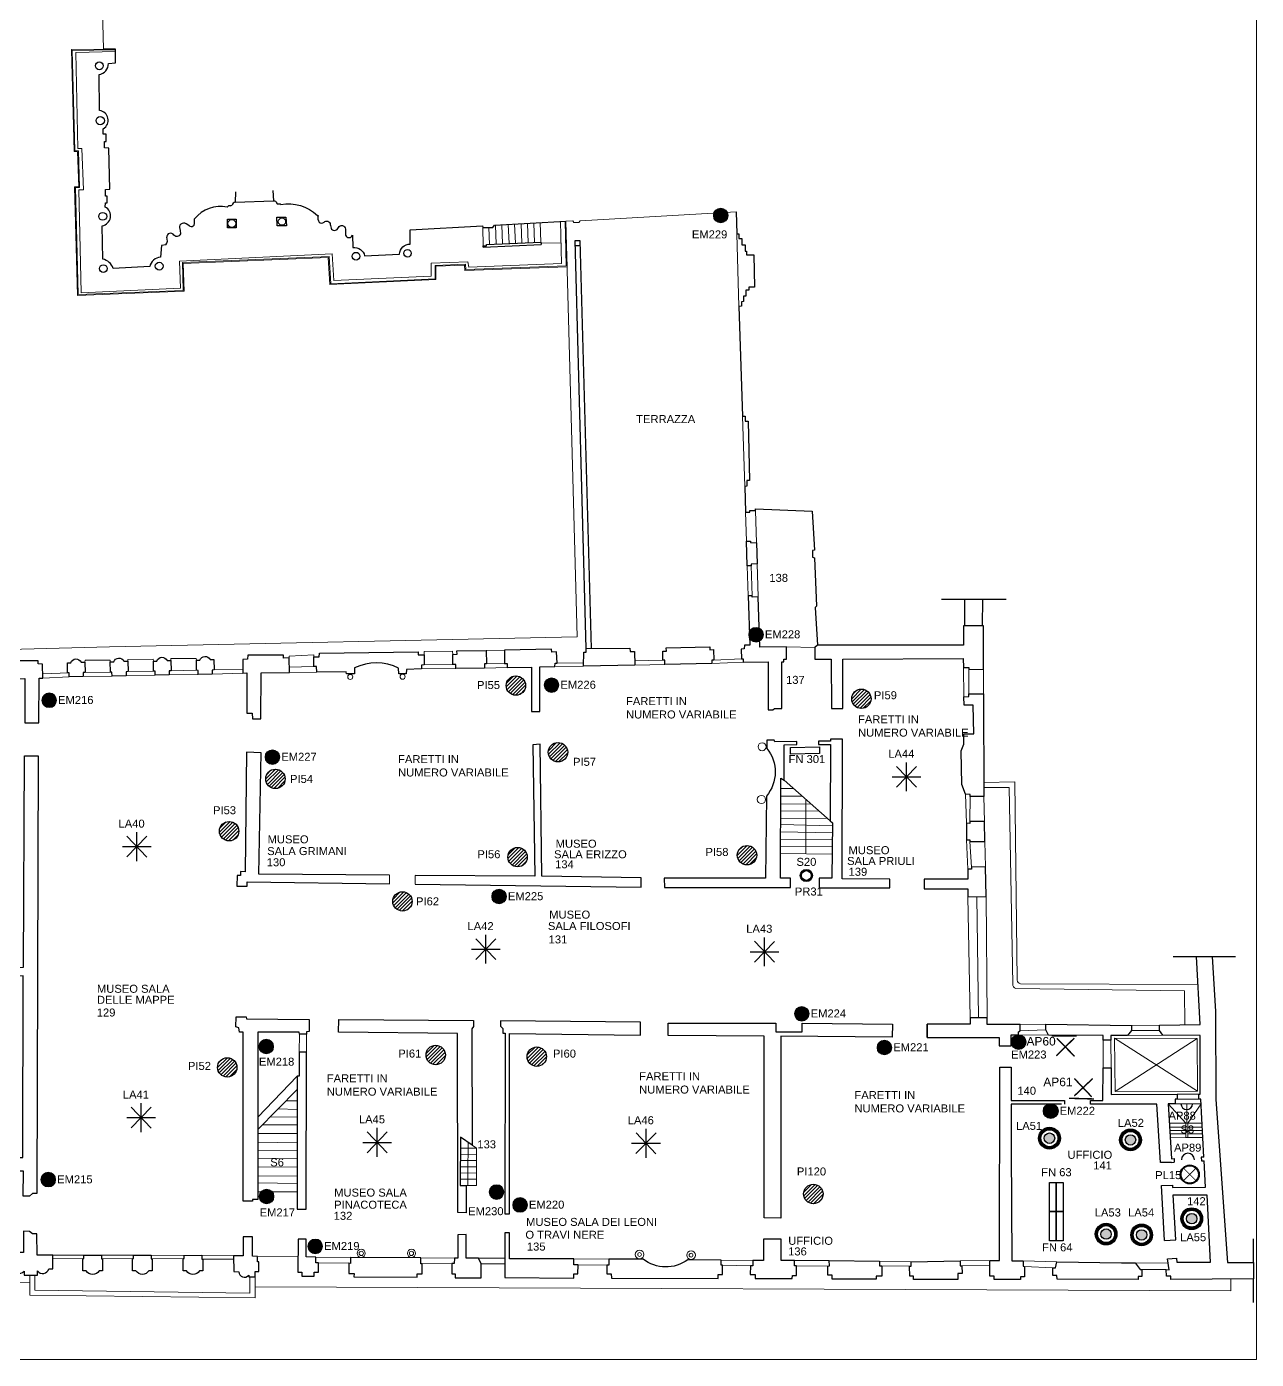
# Model space of a CAD drawing. Header units: metres. Extents: x 13 to 11853, y -8378 to 22.
# Drawn here: x 7243 to 11853, y -8378 to -3381 of the extents above; entities that cross this region are included whole.
import ezdxf
from ezdxf.enums import TextEntityAlignment as Align

# ---------------------------------------------------------------- set-up
doc = ezdxf.new("R2010")
doc.units = ezdxf.units.M
doc.header["$LTSCALE"] = 0.0125
for name, color, linetype in [('CODICE EMERGENZE', 190, 'Continuous'), ('CODICE LAMPADINE', 150, 'Continuous'), ('LAMPADE DI EMERGENZA', 3, 'Continuous')]:
    doc.layers.add(name, color=color, linetype=linetype)
for name, color, linetype, lineweight in [('lampade di emergenza S.E.', 3, 'Continuous', 18), ('LAMPADINE', 30, 'Continuous', 30), ('MURI', 7, 'Continuous', 9), ('VANI', 66, 'Continuous', 9)]:
    doc.layers.add(name, color=color, linetype=linetype, lineweight=lineweight)
doc.styles.add('ducale_200', font='ARIAL.TTF', dxfattribs={"height": 1})
doc.styles.get("Standard").update_dxf_attribs({"font": 'romans.shx'})

# ---------------------------------------------------------------- blocks, each defined once
blk = doc.blocks.new('PIANTANA')
at = {"lineweight": 0}
h = blk.add_hatch(dxfattribs=at)
h.set_pattern_fill('ANSI31', color=256, scale=600, style=0)
h.set_pattern_definition([(45, (37136.21, 23067.97), (-53.03301, 53.03301), [])])
edge = h.paths.add_edge_path()
edge.add_arc((14258, -2729), 291, 0, 360)
blk.add_circle((14258, -2729), 291)
blk = doc.blocks.new('sospensione normale')
h = blk.add_hatch(color=256)
h.paths.add_polyline_path([(24193.1, 756.4, 1), (24171.9, 756.4, 1)], flags=16)
h.paths.add_polyline_path([(24176, 756.4, -1), (24189, 756.4, -1)], flags=0)
h.paths.add_polyline_path([(24195.1, 756.4, 1), (24169.9, 756.4, 1)])
for radius in [13.6, 12.6, 11.6, 10.6, 6.52]:
    blk.add_circle((24182.5, 756.4), radius)
blk = doc.blocks.new('re')
at = {"const_width": 0.3}
for points in [[(51.55, 419.05), (51.66, 413.81)], [(55.72, 418.12), (52.08, 414.34)], [(52.09, 417.95), (55.87, 414.31)]]:
    blk.add_lwpolyline(points, dxfattribs=at)
blk = doc.blocks.new('FB')
h = blk.add_hatch(color=256)
edge = h.paths.add_edge_path(flags=16)
edge.add_arc((323.34, 430.98), 1.01, 0, 360)
edge = h.paths.add_edge_path()
edge.add_arc((323.34, 430.98), 1.27, 0, 360)
for radius in [1.27, 1.01]:
    blk.add_circle((323.34, 430.98), radius)
blk = doc.blocks.new('htrs')
h = blk.add_hatch(color=256)
edge = h.paths.add_edge_path(flags=16)
edge.add_arc((211.83, 239.49), 2.26, 0, 360)
edge = h.paths.add_edge_path()
edge.add_arc((211.83, 239.49), 2.46, 0, 360)
at = {"const_width": 0.2}
for points in [[(210.23, 237.89), (213.43, 241.09)], [(213.43, 237.89), (210.23, 241.09)]]:
    blk.add_lwpolyline(points, dxfattribs=at)
for radius in [2.46, 2.26]:
    blk.add_circle((211.83, 239.49), radius)

msp = doc.modelspace()

# ---------------------------------------------------------------- hatches: boundary and pattern name
at = {"layer": 'LAMPADE DI EMERGENZA'}
for points in [[(10933.8, -7188.1, 1), (10988.8, -7188.1, 1)], [(11054.6, -7446.8, 1), (11109.6, -7446.8, 1)]]:
    msp.add_hatch(color=256, dxfattribs=at).paths.add_polyline_path(points)
at = {"layer": 'lampade di emergenza S.E.'}
for color, points in [(256, [(9817.5, -4088.9, 1), (9872.5, -4088.9, 1)]), (256, [(9949.9, -5660.5, 1), (10004.9, -5660.5, 1)]), (5, [(9183.3, -5849.6, 1), (9238.3, -5849.6, 1)]), (5, [(7300.2, -5906.6, 1), (7355.2, -5906.6, 1)]), (5, [(8136.9, -6119.6, 1), (8191.9, -6119.6, 1)]), (5, [(8986.5, -6642.2, 1), (9041.5, -6642.2, 1)]), (5, [(10121.4, -7081.9, 1), (10176.4, -7081.9, 1)]), (5, [(8113.9, -7204.9, 1), (8168.9, -7204.9, 1)]), (5, [(10431, -7208.6, 1), (10486, -7208.6, 1)]), (5, [(7296.9, -7703.9, 1), (7351.8, -7703.9, 1)]), (5, [(8115.1, -7767.1, 1), (8170.1, -7767.1, 1)]), (5, [(8977.1, -7750.2, 1), (9032.1, -7750.2, 1)]), (5, [(9065.2, -7798.7, 1), (9120.1, -7798.7, 1)]), (5, [(8297.4, -7954, 1), (8352.4, -7954, 1)])]:
    msp.add_hatch(color=color, dxfattribs=at).paths.add_polyline_path(points)

# ---------------------------------------------------------------- linework, layer by layer
at = {"layer": 'LAMPADE DI EMERGENZA'}
for centre in [(10961.3, -7188.1), (11082.1, -7446.8)]:
    msp.add_circle(centre, 27.5, dxfattribs=at)
at = {"layer": 'lampade di emergenza S.E.'}
for centre in [(9845, -4088.9), (9977.4, -5660.5)]:
    msp.add_circle(centre, 27.5, dxfattribs=at)
at = {"layer": 'lampade di emergenza S.E.', "color": 5}
for centre in [(9210.8, -5849.6), (7327.7, -5906.6), (8164.4, -6119.6), (9014, -6642.2), (10148.9, -7081.9), (8141.4, -7204.9), (10458.5, -7208.6), (7324.3, -7703.9), (8142.6, -7767.1), (9004.6, -7750.2), (9092.6, -7798.7), (8324.9, -7954)]:
    msp.add_circle(centre, 27.5, dxfattribs=at)
at = {"layer": 'LAMPADINE'}
for p, q in [((10541.4, -6247.6), (10541.4, -6139.3)), ((10487.3, -6193.4), (10595.6, -6193.4)), ((10503.7, -6232.2), (10579.2, -6154.7)), ((10578.8, -6232.6), (10504.1, -6154.3)), ((7618.3, -6494.1), (7693.8, -6416.6)), ((7693.3, -6494.5), (7618.7, -6416.1)), ((7656, -6509.4), (7656, -6401.2)), ((7601.9, -6455.3), (7710.1, -6455.3)), ((8964.3, -6893.7), (8964.3, -6785.5)), ((10009, -6903.6), (10009, -6795.4)), ((8910.2, -6839.6), (9018.4, -6839.6)), ((8926.5, -6878.4), (9002, -6800.9)), ((9001.6, -6878.8), (8927, -6800.4)), ((9971.3, -6888.3), (10046.8, -6810.7)), ((10046.3, -6888.7), (9971.7, -6810.3)), ((9954.9, -6849.5), (10063.1, -6849.5)), ((7634.4, -7510), (7710, -7432.5)), ((7709.5, -7510.4), (7634.9, -7432)), ((7672.2, -7525.3), (7672.2, -7417.1)), ((7618.1, -7471.2), (7726.3, -7471.2)), ((8519.4, -7602.7), (8594.9, -7525.2)), ((8594.4, -7603.2), (8519.8, -7524.8)), ((8557.1, -7618.1), (8557.1, -7509.9)), ((9527.1, -7606.1), (9602.6, -7528.6)), ((9602.2, -7606.6), (9527.6, -7528.2)), ((9564.9, -7621.5), (9564.9, -7513.3)), ((8503, -7564), (8611.2, -7564)), ((9510.8, -7567.4), (9619, -7567.4))]:
    msp.add_line(p, q, dxfattribs=at)
for points in [[(10215.2, -6081.1), (10215.8, -6106.2), (10107, -6108.9), (10106.4, -6083.8)], [(11077.9, -7715), (11103, -7715), (11103, -7823.9), (11077.9, -7823.9)], [(11103, -7715), (11128.1, -7715), (11128.1, -7823.9), (11103, -7823.9)], [(11077.9, -7823.9), (11103, -7823.9), (11103, -7932.8), (11077.9, -7932.8)], [(11103, -7823.9), (11128.1, -7823.9), (11128.1, -7932.8), (11103, -7932.8)]]:
    msp.add_lwpolyline(points, close=True, dxfattribs=at)
for centre, radius, start, end in [((11592, -7419.4), 21.9, 179.2065, 359.2065), ((11596.4, -7629.2), 24.3, 359.5908, 179.5908)]:
    msp.add_arc(centre, radius, start, end, dxfattribs=at)
at = {"layer": 'MURI'}
for p, q in [((7530.7, -3465.3), (7508.3, -2360.9)), ((9171.3, -4192.9), (9246.1, -4190.9)), ((8603.3, -6562.6), (8603.3, -6594.7)), ((8699, -6563.3), (8699, -6595.9))]:
    msp.add_line(p, q, dxfattribs=at)
at = {"layer": 'MURI', "linetype": 'ByBlock', "lineweight": 30}
for p, q in [((7576.6, -3464.8), (7530.7, -3465.3)), ((7576.6, -3464.8), (7576.6, -3464.8)), ((7576.6, -3464.8), (7576.6, -3464.8)), ((7576.6, -3517), (7576.6, -3464.8)), ((7549.7, -3518.5), (7576.6, -3517)), ((7516.3, -3695.4), (7514.4, -3560.8)), ((7530.5, -3784), (7530.5, -3763.8)), ((7541.6, -3784.1), (7530.5, -3784)), ((7541.6, -3811.9), (7541.6, -3784.1)), ((7535.2, -3811.9), (7541.6, -3811.9)), ((7535.2, -3835.7), (7535.2, -3811.9)), ((7551.8, -3836), (7535.2, -3835.7)), ((7555.4, -3990.6), (7551.8, -3836)), ((7538.4, -3990.9), (7555.4, -3990.6)), ((7538.8, -4016.6), (7538.4, -3990.9)), ((7538, -4057), (7538.1, -4041.1)), ((7538.1, -4041.1), (7544.8, -4041)), ((7544.9, -4016.6), (7538.8, -4016.6)), ((7544.8, -4041), (7544.9, -4016.6)), ((8025.5, -4000.5), (8025.3, -4039)), ((7528.9, -4252.5), (7526.2, -4127.4)), ((7855.4, -4129.4), (7840.6, -4120.5)), ((8954.8, -4207.1), (9171.5, -4197)), ((8966.5, -4198.2), (9171.2, -4188.8)), ((9171.2, -4188.8), (9171.5, -4197)), ((7749.2, -4200.8), (7744.8, -4245.3)), ((7764.9, -4198.4), (7749.2, -4200.8)), ((7704.8, -4280.6), (7567.4, -4287.1)), ((11642.2, -7122.5), (11628.9, -6866.6)), ((11628.9, -6866.6), (11687.4, -6866.6)), ((11687.4, -6866.6), (11700, -7073.7)), ((11700, -7073.7), (11700.7, -7403.4)), ((11489.2, -7124.4), (11642.2, -7122.5)), ((11489.9, -7144.9), (11489.2, -7124.4)), ((11502.4, -7162), (11489.9, -7144.9)), ((11642, -7163), (11502.4, -7162)), ((11642.4, -7383.3), (11642, -7163)), ((10890, -8006.7), (10890.8, -7281.6)), ((10890.8, -7281.6), (10890.8, -7281.6)), ((10890.8, -7281.6), (10933.2, -7281.7)), ((10933.2, -7281.7), (10933.2, -7281.7)), ((10933.2, -7281.7), (10933.7, -7406.6)), ((11277.5, -7406.6), (11278, -7285.1)), ((11278, -7285.1), (11308.5, -7284.8)), ((11308.5, -7284.8), (11309, -7384.1)), ((11309, -7384.1), (11556.1, -7383.6)), ((11556.1, -7383.6), (11556.1, -7401.7)), ((11637.2, -7402.7), (11637.4, -7383.4)), ((11637.4, -7383.4), (11642.4, -7383.3)), ((10933.7, -7406.6), (11134, -7406.6)), ((10933.7, -7420.3), (10934.2, -7590.3)), ((11122, -7420.4), (10933.7, -7420.3)), ((11134, -7406.6), (11134, -7420.4)), ((11230.8, -7406.6), (11277.5, -7406.6)), ((11230.8, -7420.5), (11230.8, -7406.6)), ((11479.9, -7420.6), (11230.8, -7420.5)), ((11277.5, -7406.6), (11277.5, -7406.6)), ((11493.9, -7639), (11479.9, -7420.6)), ((11548.1, -7419.3), (11522, -7419.3)), ((11522, -7419.3), (11534.5, -7625.4)), ((11556.1, -7401.7), (11548.1, -7401.7)), ((11548.1, -7401.7), (11548.1, -7419.3)), ((11645, -7401.7), (11637.2, -7402.7)), ((11656.3, -7619.1), (11645, -7401.7)), ((11645, -7401.7), (11645, -7401.7)), ((11700.7, -7403.4), (11744.3, -8014.1)), ((10934.2, -7590.3), (10935.6, -8008.7)), ((11535.3, -7639), (11493.9, -7639)), ((11534.5, -7625.4), (11544.5, -7624.9)), ((11535.3, -7639), (11545.2, -7638.5)), ((11544.5, -7624.9), (11545.2, -7638.5)), ((11656.3, -7619.1), (11645.9, -7619.6)), ((11645.9, -7619.6), (11646.6, -7633.2)), ((11646.6, -7633.2), (11657, -7632.7)), ((11662.2, -7732.3), (11657, -7632.7)), ((11496.9, -7725.6), (11538.4, -7724.4)), ((11508.8, -7932.2), (11496.9, -7725.6)), ((11538.4, -7724.4), (11538.4, -7732.7)), ((11538.4, -7732.7), (11662.2, -7732.3)), ((11541.3, -7760.9), (11667.8, -7760.5)), ((11551, -7929.8), (11541.3, -7760.9)), ((11667.8, -7760.5), (11679.9, -8014.3)), ((11508.8, -7932.2), (11551, -7929.8)), ((10853.3, -8006.8), (10890, -8006.7)), ((10853.5, -8066), (10853.3, -8006.8)), ((10935.6, -8008.7), (10978.7, -8008.7)), ((10978.7, -8008.7), (10978.7, -8028.4)), ((10978.7, -8028.4), (10983.4, -8029)), ((10983.4, -8029), (10983.5, -8067.9)), ((11515.7, -8065.5), (11514.7, -8041.3)), ((11514.7, -8041.3), (11525.6, -8041.6)), ((11520.1, -8000.7), (11555, -7998.7)), ((11525.6, -8041.6), (11520.1, -8000.7)), ((11525.6, -8041.6), (11525.6, -8041.6)), ((11555.9, -8014.6), (11555, -7998.7)), ((11679.9, -8014.3), (11555.9, -8014.6)), ((11744.3, -8014.1), (11842.6, -8014.1)), ((11842.6, -8014.1), (11842.6, -8076.3)), ((10870, -8066), (10853.5, -8066)), ((10870, -8078.8), (10870, -8066)), ((10968.8, -8078.8), (10870, -8078.8)), ((10983.5, -8067.9), (10968.8, -8067.9)), ((10968.8, -8067.9), (10968.8, -8078.8)), ((11532.5, -8065.5), (11515.7, -8065.5)), ((11532.8, -8078.7), (11532.5, -8065.5)), ((11842.6, -8076.3), (11532.8, -8078.7))]:
    msp.add_line(p, q, dxfattribs=at)
at = {"layer": 'MURI', "color": 252}
for p, q in [((9000.6, -4125), (9003.4, -4196.5)), ((9024.6, -4123.7), (9027.3, -4195.4)), ((9048.6, -4122.4), (9051.3, -4194.3)), ((9072.5, -4121), (9075.3, -4193.2)), ((9096.5, -4119.7), (9099.3, -4192.1)), ((9120.5, -4118.4), (9123.2, -4191)), ((9144.4, -4117), (9147.2, -4189.9)), ((9168.4, -4115.7), (9171.2, -4188.8)), ((11588.4, -7491.7), (11522, -7419.3)), ((11591.9, -7491.7), (11592, -7419.4)), ((11595.4, -7491.8), (11645.9, -7419.5))]:
    msp.add_line(p, q, dxfattribs=at)
at = {"layer": 'MURI', "linetype": 'Continuous', "ltscale": 0.1}
msp.add_lwpolyline([(12.8, 22.4), (11852.8, 22.4), (11852.8, -8377.6), (12.8, -8377.6)], close=True, dxfattribs=at)
at = {"layer": 'MURI', "color": 252}
for points in [[(7530.7, -3465.3), (7410.9, -3466.5), (7420.9, -3849), (7434.3, -3849.1), (7438.3, -3980.9), (7422.9, -3981), (7434.1, -4388.3), (7833.2, -4372.5), (7829.5, -4269.4), (8374, -4246.4), (8379.4, -4347.6), (8777.4, -4329.4), (8777.4, -4279.2), (8884.1, -4274.8), (8886.3, -4294.9), (9269, -4281.1), (9267, -4202.3)], [(7576.6, -3468.1), (7414.3, -3470.5), (7424.1, -3845.7), (7437.6, -3845.8), (7441.3, -3984), (7426, -3984.2), (7436.2, -4384.5), (7829.4, -4369.8), (7826.8, -4265.4), (8377.2, -4242.8), (8382.8, -4344.6), (8774.1, -4326.2), (8774.1, -4275.9), (8888.2, -4271.4), (8889.2, -4291.3), (9265.7, -4277.9), (9261.9, -4110.5)], [(7576.6, -3474.4), (7427.1, -3478), (7435.4, -3837.9), (7450, -3838), (7456, -3992.3), (7439.2, -3992.5), (7447.3, -4378.5), (7820, -4361.2), (7816.5, -4259.7), (8388.4, -4232.7), (8395, -4332.7), (8759.6, -4316.7), (8760.1, -4267.7), (8897.3, -4262.2), (8900.2, -4282.2), (9248.3, -4268.9), (9243.9, -4111.5)], [(2850.7, -5863.8), (5524.6, -5760), (7553.5, -5706.6), (9306.8, -5668.1), (9264.4, -4110.3), (9290.1, -4108.9), (9294.1, -4114.5), (9313.3, -4114.5), (9317.6, -4108.7), (9902.5, -4074.8)], [(8953.2, -4134.4), (8954.7, -4202.8), (8954.7, -4202.8)], [(8977.9, -4198), (8976.1, -4133.9)], [(9905.4, -4157.4), (9913.3, -4429.6)], [(9926.7, -4841.3), (9935.1, -5104.6)], [(9979.5, -5315.6), (9975.4, -5195.1)], [(9937.9, -5201.5), (9941.3, -5310.5)], [(9981.9, -5395.5), (9985.5, -5518.9)], [(9944.5, -5402.7), (9948, -5514.9)], [(9963.1, -5514.3), (9959.4, -5402.4)], [(8226.6, -5747.4), (8226.9, -5740.6), (8319.4, -5736.6), (8319.7, -5743.6)], [(8733.4, -5735.9), (8733.1, -5723.9), (8839.8, -5722.4), (8840.7, -5734.6)], [(8966.3, -5719.8), (9034.4, -5718.5)], [(7461.8, -5763.2), (7462.1, -5756.4), (7556.3, -5755.9), (7556.6, -5762.9)], [(7622.5, -5760.1), (7622.8, -5753.2), (7717.7, -5752.7), (7718.1, -5759.7)], [(7784, -5756.9), (7784.2, -5750.1), (7879.2, -5749.5), (7879.5, -5756.5)], [(7879.9, -5793.9), (7785.1, -5795.8)], [(7946.5, -5792.6), (8053.5, -5790.6)], [(8319.7, -5779.7), (8227.7, -5782.5)], [(8723.3, -5788.3), (8852, -5787.8)], [(8841.1, -5772.1), (8733.5, -5774.1)], [(8958.9, -5786.1), (9044.6, -5783.5)], [(9034, -5768), (8967.1, -5770.4)], [(9223.7, -5780.2), (9330.9, -5778.8)], [(9231.6, -5767.1), (9331, -5765.5)], [(10754.6, -5784.1), (10756.7, -5893.2)], [(10775.5, -5791.1), (10775.1, -5882.7)], [(10830.5, -5790.2), (10830.1, -5882.7)], [(7402.2, -5803.9), (7303.1, -5807.4)], [(7303.5, -5823.6), (7402.4, -5818.9)], [(7455.3, -5817.8), (7563.2, -5815.7)], [(7462.9, -5802.1), (7563, -5800.7)], [(7616, -5814.6), (7724.6, -5812.5)], [(7718.5, -5797.1), (7623.6, -5799)], [(7777.4, -5811.5), (7886, -5809.4)], [(7938.9, -5808.3), (8053.5, -5804.4)], [(8228.3, -5802.1), (8330.5, -5800.5)], [(10118.6, -6237.6), (10070.4, -6237.6)], [(10254.6, -6359.1), (10082.6, -6205.5)], [(10182.1, -6294.3), (10070.1, -6295.4)], [(10150.7, -6266.2), (10070.3, -6266.1)], [(10164.1, -6280.4), (10164.1, -6324.3), (10163.6, -6482.5)], [(10762.5, -6259.1), (10765.7, -6367.5)], [(10780.6, -6266.9), (10779.1, -6360.7)], [(10831.7, -6266.9), (10833.6, -6361.4)], [(10070, -6321.3), (10213.2, -6322)], [(10263.9, -6376.7), (10069.7, -6372.8)], [(10244.2, -6349.8), (10069.8, -6349.1)], [(10263.3, -6430.1), (10069.4, -6427.2)], [(10263.6, -6403.5), (10069.5, -6399.4)], [(10765.7, -6429.3), (10771.7, -6539.6)], [(10779.1, -6435.4), (10784.5, -6532.2)], [(10835, -6436), (10837.7, -6531.5)], [(10262.8, -6483.9), (10069.1, -6481.2)], [(10263.1, -6456.5), (10069.2, -6453.3)], [(10771.2, -6643.5), (10779.4, -7096.9)], [(10805.5, -6643), (10811.6, -7096.9)], [(10839.7, -6642.5), (10843.9, -7096.9)], [(10967.3, -7121.6), (11063.1, -7121.3)], [(10967.7, -7146.3), (11064.1, -7142.7)], [(11385.2, -7126.1), (11489.2, -7124.4)], [(11385.2, -7145), (11489.9, -7144.9)], [(10960.9, -7160.7), (11074, -7161.7)], [(11278.5, -7180.4), (11278, -7285.1)], [(11307.1, -7180.4), (11308.5, -7284.8)], [(11321.3, -7172.8), (11631.2, -7175), (11632.1, -7372), (11323.5, -7373), (11321.3, -7172.8)], [(11321.3, -7172.8), (11632.1, -7372)], [(11631.2, -7175), (11323.5, -7373)], [(11369.6, -7163), (11502.4, -7162)], [(8257.8, -7316.1), (8109.9, -7469.3)], [(8257.8, -7365.6), (8109.9, -7515.6)], [(11556.1, -7383.6), (11637.4, -7383.4)], [(8257.8, -7440.6), (8185.6, -7438.9)], [(8257.8, -7408.3), (8215.7, -7408.3)], [(11548.1, -7419.3), (11645.9, -7419.5)], [(11556.1, -7401.7), (11637.2, -7402.7)], [(8257.8, -7469), (8156.1, -7468.7)], [(11526.4, -7491.7), (11588.4, -7491.7)], [(11595.4, -7491.8), (11649.7, -7491.8)], [(8257.8, -7531.4), (8109.9, -7530.6)], [(8257.8, -7498.8), (8127.5, -7497.8)], [(11588.4, -7506.6), (11527.3, -7506.7)], [(11588.4, -7519.6), (11528.1, -7519.7)], [(11588.4, -7532.6), (11528.9, -7532.7)], [(11650.4, -7506.7), (11595.4, -7506.7)], [(11651.1, -7519.7), (11595.4, -7519.7)], [(11595.4, -7532.7), (11651.8, -7532.7)], [(8257.8, -7565.3), (8109.9, -7562.9)], [(8257.8, -7594.2), (8109.9, -7593.6)], [(8869.6, -7585.5), (8929.8, -7585.9)], [(8913, -7574.2), (8929.8, -7585.9), (8929.4, -7725.9), (8890.7, -7725.6)], [(8897.5, -7727.1), (8897.5, -7683.2), (8897.9, -7563.7)], [(11529.7, -7546.9), (11588.3, -7545.9)], [(11595.4, -7546.2), (11652.5, -7545.6)], [(8257.8, -7626.1), (8109.8, -7623.3)], [(8869.3, -7632.2), (8929.7, -7632.6)], [(8869.5, -7608.8), (8929.7, -7609.2)], [(8257.8, -7656.5), (8109.8, -7655.7)], [(8257.8, -7690.6), (8109.8, -7689.6)], [(8869, -7678.8), (8929.6, -7679.2)], [(8869.1, -7655.5), (8929.6, -7655.9)], [(8257.8, -7717.9), (8109.8, -7716.4)], [(8868.8, -7702.1), (8929.5, -7702.6)], [(8257.8, -7750), (8109.8, -7749.2)], [(2331, -7928.6), (2330.8, -7996.9), (7254.9, -8089.2)], [(7457.9, -7987.4), (7341.7, -7987.6)], [(7523.6, -7987), (7644.1, -7987.1)], [(7709.8, -7986.6), (7833.9, -7987.7)], [(7899.6, -7987.3), (8019.1, -7989.1)], [(8108.2, -7991.5), (8259.8, -7992.9)], [(8327.3, -7994.2), (8456.7, -7995.8)], [(7453.8, -7999.3), (7341.7, -8000.3)], [(7527.7, -8001.3), (7640, -7998.9)], [(7713.9, -8000.9), (7829.8, -7999.6)], [(7903.7, -8001.6), (8019.1, -8002.4)], [(8337, -8015.6), (8450.6, -8017.6)], [(8720.6, -7997.4), (8846.6, -7998.2)], [(8726.3, -8019.1), (8837, -8018.8)], [(8936.9, -7998.3), (9036, -7998.4)], [(8947.3, -8019), (9036, -8019.1)], [(9294.4, -8001.3), (9425.7, -8001.4)], [(9310.3, -8023), (9418.2, -8023.9)], [(9965.9, -8007.3), (9846.8, -8005.8)], [(9851.4, -8025.1), (9956.3, -8027)], [(10121.6, -8007.1), (10252, -8007.4)], [(10246.8, -8027.7), (10129.2, -8027.5)], [(10439.6, -8009.9), (10558.8, -8011.6)], [(10552.8, -8028.4), (10448.4, -8026.5)], [(10742.7, -8008.5), (10853.3, -8006.8)], [(10749.4, -8027.2), (10853.3, -8025.7)], [(10978.7, -8008.7), (11105.2, -8011.4)], [(10983.4, -8029), (11089.8, -8034.1)], [(11398.8, -8016.3), (11520.2, -8016.5)], [(11423.3, -8041.1), (11514.7, -8041.3)], [(7254.9, -8061.9), (7254.9, -8137.3), (8100.3, -8147), (8100.3, -8067.9)], [(7274, -8061.9), (7274, -8118.2), (8079.5, -8129.7), (8079.7, -8067.9)], [(11756.7, -8077), (11756.7, -8121.2), (8100.3, -8105.5)]]:
    msp.add_lwpolyline(points, dxfattribs=at)
at = {"layer": 'MURI', "linetype": 'ByBlock', "lineweight": 30}
msp.add_lwpolyline([(8166.6, -3995.7), (8168.1, -4033.5, -0.40456), (8180, -4041.6, 0.383731), (8186.6, -4045.7, -0.431379), (8195.6, -4047.2, -0.239209), (8332.9, -4088.5, 0.212732), (8336.1, -4089.2, 0.195701), (8339.3, -4114.2, 0.350297), (8358.5, -4114.4, -0.690626), (8381.2, -4122.4, 0.069627), (8386, -4140, 0.560026), (8411.9, -4134.4, -0.777704), (8438.3, -4140), (8438.7, -4163.1, 0.700413), (8464.2, -4162.2), (8465.9, -4209.2, -0.39543), (8510.1, -4240.4), (8640.5, -4234.1, -0.408681), (8680.8, -4196.1), (8681.1, -4142.9), (8951.4, -4127.8), (8953, -4134.4), (8990.3, -4133.5), (8996.9, -4125.3), (9264.4, -4110.3)], format="xyb", dxfattribs=at)
for points in [[(8025.3, -4039), (8168.1, -4033.5)], [(8215, -4095.2), (8217.1, -4128.1), (8182.1, -4128.1), (8180.9, -4095.6), (8215, -4095.2)], [(9902.5, -4074.8), (9905.4, -4157.4), (9913, -4157.4), (9913.3, -4174.6), (9924.2, -4174.6), (9924.5, -4198.9), (9936.4, -4198.9), (9936.1, -4223), (9941.3, -4222.9), (9941.4, -4235.7), (9968.7, -4236.2), (9971.2, -4357.1), (9950.1, -4357.5), (9950.3, -4368.6), (9939.4, -4369.3), (9939.6, -4391.1), (9930.1, -4391.5), (9930.3, -4411.8), (9922.4, -4412.2), (9923, -4429.2), (9913.3, -4429.6), (9926.7, -4841.3), (9936.1, -4841.3), (9936.6, -4859.6), (9947.4, -4859.6), (9952.4, -5082.8), (9943.2, -5083), (9943.4, -5104.1), (9935.1, -5104.6), (9937.9, -5201.5), (9953.7, -5201.4), (9954, -5195.3), (9975.4, -5195.1), (9975.6, -5189), (10188, -5197.9), (10195.9, -5344.1), (10188.9, -5344.8), (10189.4, -5370), (10196.5, -5373), (10204.3, -5554), (10198.6, -5559.1), (10207.3, -5700)], [(7995.5, -4135.7), (7996, -4102.2), (8028.3, -4102), (8028.5, -4135.7), (7995.5, -4135.7)], [(9340.4, -5712.3), (9299.9, -4182), (9316.5, -4182.5), (9359.2, -5712.2)], [(8954.8, -4207.1), (8954.7, -4202.8), (8954.7, -4202.8), (8966.5, -4202.5), (8966.5, -4198.2)], [(9300.4, -4201), (9317, -4201.5)], [(9979.5, -5315.6), (9981.9, -5395.5), (9959.1, -5395.8), (9959.4, -5402.4), (9944.5, -5402.7), (9941.3, -5310.5), (9956.2, -5310.4), (9956.5, -5315.5), (9979.5, -5315.6)], [(9929.3, -5763.3), (10023, -5762.5), (10023, -5942.7), (10040.8, -5942.7), (10046.4, -5937.4), (10074.5, -5937.7), (10074.5, -5762.1), (10081.6, -5762), (10081.6, -5752.5), (10091.6, -5752.4), (10091.7, -5706.1), (9991.5, -5707.1), (9985.5, -5518.9), (9963.4, -5519.3), (9963.1, -5514.3), (9948, -5514.9), (9954, -5699.3), (9934.5, -5700), (9933.2, -5713.9), (9921.9, -5714.3), (9922.3, -5751.2), (9929.3, -5750.8), (9929.3, -5763.3)], [(10672.1, -5527.7), (10914.8, -5527.7)], [(10759.9, -5627.8), (10759.9, -5527.7)], [(10826.4, -5627), (10827, -5527.7)], [(10829.7, -5627), (10754.6, -5627.9), (10755.5, -5700.3), (10207.3, -5700), (10198.2, -5708.4), (10198.2, -5752.9), (10258.9, -5752.6), (10259.8, -5937.8), (10302.8, -5937.6), (10302.6, -5752.3), (10754.4, -5750), (10754.6, -5784.1), (10775.5, -5783.2), (10775.5, -5791.1), (10830.5, -5790.2), (10829.7, -5627)], [(8228.3, -5802.1), (8226.6, -5747.4), (8205.9, -5748), (8205.4, -5736.8), (8071.9, -5737.9), (8071.3, -5751.9), (8053.5, -5753), (8053.5, -5804.4), (8068.6, -5804.2), (8068.6, -5954.6), (8088.9, -5954.6), (8089.4, -5976.3), (8121.5, -5976.3), (8122.3, -5803.5), (8228.3, -5802.1)], [(9211, -5715), (9034.4, -5718.5), (9034, -5768), (9044.5, -5768.8), (9044.6, -5783.5), (9136, -5781.8), (9136, -5949), (9167.4, -5948.1), (9167.4, -5781.3), (9223.7, -5780.2), (9224.2, -5767.1), (9231.6, -5767.1), (9229.4, -5725), (9211.9, -5725.9), (9211, -5715)], [(7289.1, -5991.1), (7289.9, -5823.9), (7303.5, -5823.6), (7302.3, -5770.7), (7286.4, -5770.3), (7285.7, -5758.1), (7164.9, -5758.6), (7164.9, -5775.8), (7152.1, -5776.5), (7151.7, -5826.3), (7236.6, -5824.8), (7236.6, -5991.1), (7289.1, -5991.1)], [(8699, -6595.9), (9546.9, -6606.9), (9546.9, -6571.8), (9174.5, -6566.4), (9168.6, -6071.1), (9140.7, -6073.8), (9147.6, -6566.6), (8699, -6563.3)], [(10478.4, -6577.6), (10300.3, -6576.3), (10302, -6052.1), (10256.4, -6052.1), (10256.4, -6059.6), (10211, -6060.1), (10211, -6072.2), (10256.1, -6072.1), (10254.6, -6359.1), (10264, -6366), (10261.9, -6573.8), (10214.2, -6573.6), (10213.8, -6609.5), (10478.4, -6609.5), (10478.4, -6577.1)], [(8603.3, -6562.6), (8113.8, -6559), (8122.1, -6103.2), (8067.4, -6101.2), (8062, -6550)], [(10607.4, -6612.9), (10771.4, -6612.9), (10771.2, -6643.5), (10839.7, -6642.5), (10837.7, -6531.5), (10784.5, -6532.2), (10785.2, -6539.6), (10771.7, -6539.6), (10771.6, -6576.9), (10607.3, -6576.9), (10607.4, -6612.9)], [(8062, -6550), (8044.8, -6548.8), (8044.4, -6563.6), (8032.3, -6563.5), (8031.3, -6603.4), (8069.8, -6603.4), (8069.8, -6587.8), (8603.3, -6594.7)], [(11541.1, -6866.6), (11628.9, -6866.6)], [(11687.4, -6866.6), (11775.2, -6866.6)], [(9647.7, -7116.8), (10051.3, -7117.2), (10051.3, -7149.2), (10150.5, -7149.7), (10150.5, -7117.3), (10488.5, -7120.8), (10487.8, -7169.4), (10070.6, -7166.3), (10070.8, -7848.1), (10007.8, -7847.2), (10008.3, -7166.3), (9647.9, -7162.8), (9647.7, -7116.8)], [(10619.1, -7170.4), (10889.1, -7170.5), (10889.1, -7202.6), (10889.1, -7202.6), (10933.2, -7202.6), (10933.2, -7202.6), (10933.3, -7160.6), (10960.9, -7160.7), (10961, -7149.8), (10967.7, -7146.3), (10967.3, -7121.6), (10843.9, -7121.7), (10843.9, -7096.9), (10779.4, -7096.9), (10779.4, -7120.8), (10619.1, -7120.8), (10619.1, -7170.4), (10619.1, -7121.5), (10619.1, -7170.4), (10619.1, -7121.5)], [(11063.1, -7121.3), (11385.2, -7126.1), (11385.2, -7145), (11369.6, -7163), (11307.1, -7163), (11307.1, -7180.4), (11278.5, -7180.4), (11278.4, -7163.1), (11074, -7161.7), (11064.1, -7142.7), (11063.1, -7121.3)], [(8257.8, -7814.6), (8290.9, -7814.6), (8291.9, -7225.9), (8264.4, -7225.9), (8264.4, -7316), (8257.8, -7316.1), (8257.8, -7814.6), (8257.8, -7814.6)], [(8327.3, -7994.4), (8290.7, -7993.7), (8291.5, -7927.2), (8260.4, -7927.2), (8259.3, -8051.2), (8275.1, -8051.2), (8275.1, -8066), (8321.5, -8066), (8321.5, -8051.2), (8337.4, -8051.2), (8337, -8015.6), (8327.5, -8015.5), (8327.3, -7994.2)], [(10005.7, -7927.5), (10005.7, -8007.2), (9965.9, -8007.3), (9965.9, -8026.9), (9956.3, -8027), (9955.7, -8060.1), (9974.1, -8060), (9973.8, -8074.6), (10112.9, -8074.9), (10113.5, -8063), (10129.2, -8063.1), (10129.2, -8027.5), (10121.7, -8027.5), (10121.6, -8007.1), (10071.1, -8007.3), (10071, -7927.1), (10005.7, -7927.5)], [(11842.6, -8014.1), (11842.6, -7926.3)], [(10252, -8007.4), (10439.6, -8009.9), (10439.8, -8026.5), (10448.4, -8026.5), (10448.4, -8066), (10427.5, -8066), (10427.5, -8076.8), (10262.6, -8076.7), (10262.5, -8062.1), (10246.6, -8061.7), (10246.8, -8027.7), (10252.2, -8027.4), (10252, -8007.4)], [(10558.8, -8011.6), (10742.7, -8008.5), (10743.1, -8027.2), (10749.4, -8027.2), (10749.5, -8056.1), (10734.2, -8056.1), (10734.2, -8078.7), (10567.7, -8078.6), (10567.8, -8066), (10553.3, -8066), (10552.8, -8028.4), (10558.9, -8028.4), (10558.8, -8011.6)], [(11423.3, -8041.1), (11423.7, -8067), (11410.1, -8067), (11410.1, -8078.8), (11105.6, -8077.3), (11105.4, -8063.3), (11089.6, -8063.3), (11089.8, -8034.1), (11099.7, -8033.9), (11105.2, -8011.4), (11347.6, -8015.5)], [(11347.6, -8015.5), (11398.8, -8016.3), (11417, -8041), (11423.3, -8041.1)], [(11842.6, -8164.1), (11842.6, -8076.3)]]:
    msp.add_lwpolyline(points, dxfattribs=at)
for points in [[(7724.6, -5812.5), (7724.4, -5797.5), (7718.5, -5797.1), (7718.1, -5759.7), (7731.1, -5759.5, -0.673822), (7769.4, -5757), (7784, -5756.9), (7785.1, -5795.8), (7777.4, -5796.2), (7777.4, -5811.5)], [(7886, -5809.4), (7885.8, -5794.4), (7879.9, -5793.9), (7879.5, -5756.5), (7892.5, -5756.3, -0.673822), (7930.8, -5753.8), (7945.4, -5753.7), (7946.5, -5792.6), (7938.9, -5793.1), (7938.9, -5808.3)], [(8637.5, -5786.1, 0.241627), (8472.5, -5785.4), (8472.5, -5807.4), (8441.7, -5807.4), (8441.5, -5799.8), (8330.5, -5800.5), (8329.8, -5780.4), (8319.7, -5779.7), (8319.7, -5743.6), (8340.3, -5743.8), (8340.6, -5729.9), (8711, -5724.9), (8711.2, -5736.2), (8733.4, -5735.9), (8733.5, -5774.1), (8723, -5774.3), (8723.3, -5788.3), (8667.1, -5790.5), (8666.4, -5807.4), (8637.9, -5807.4)], [(7402.4, -5818.9), (7402.2, -5803.9), (7396.3, -5803.4), (7395.9, -5766), (7408.9, -5765.8, -0.673822), (7447.2, -5763.3), (7461.8, -5763.2), (7462.9, -5802.1), (7455.3, -5802.6), (7455.3, -5817.8)], [(7563.2, -5815.7), (7563, -5800.7), (7557.1, -5800.3), (7556.6, -5762.9), (7569.6, -5762.6, -0.673822), (7608, -5760.1), (7622.5, -5760.1), (7623.6, -5799), (7616, -5799.4), (7616, -5814.6)], [(10018.1, -6087.2, -0.36085), (10016.3, -6265.6), (10013.1, -6573.7), (9632.8, -6573), (9634.2, -6608), (10107, -6608.4), (10107, -6573.3), (10068.6, -6573.1), (10070.7, -6198.1), (10082.6, -6205.5), (10083.3, -6073.1), (10129.7, -6072.5), (10129.7, -6061.1), (10047.7, -6062.1), (10045.4, -6056), (10018.4, -6056.5)], [(7184.5, -8035.3, 0.584828), (7234, -8046.9), (7234, -8061.9), (7283.9, -8061.9), (7283.9, -8046.1, 0.657033), (7325.7, -8037.8), (7341.7, -8037.8), (7341.7, -7987.6), (7282.5, -7987.4), (7281.9, -7907.4), (7265.2, -7907.4), (7253.9, -7897.8), (7231.4, -7897.5), (7231.4, -7977.1), (7169.2, -7977.1), (7169.2, -7995.1), (7173.5, -7995.1), (7173.5, -8035.3)], [(8090.3, -7917.8), (8055.3, -7917.9), (8055.3, -7989.4), (8019.1, -7989.1), (8019.3, -8048.8), (8039, -8049.3), (8039, -8049.3), (8039, -8049.3, 0.710488), (8075.6, -8062), (8075.6, -8067.9), (8100.3, -8067.9), (8100.3, -8048.2), (8114.1, -8048.4), (8113.9, -8011.8), (8108.2, -8011.7), (8108.2, -7991.5), (8090.3, -7991.3)], [(7453.8, -7999.3), (7457.9, -7999.3), (7457.9, -7987.4), (7523.6, -7987), (7523.6, -8001.3), (7527.7, -8001.3), (7527.7, -8045.9), (7515, -8045.9, -0.559371), (7466.5, -8045.9), (7453.8, -8045.9)], [(7640, -7998.9), (7644.1, -7998.9), (7644.1, -7987.1), (7709.8, -7986.6), (7709.9, -8000.9), (7713.9, -8000.9), (7713.9, -8045.5), (7701.3, -8045.5, -0.559371), (7652.7, -8045.5), (7640, -8045.5)], [(7829.8, -7999.6), (7833.8, -7999.6), (7833.9, -7987.7), (7899.6, -7987.3), (7899.6, -8001.6), (7903.7, -8001.6), (7903.7, -8046.2), (7891, -8046.2, -0.559371), (7842.4, -8046.2), (7829.8, -8046.2)], [(9834.9, -8074.9), (9834.9, -8074.9), (9834.8, -8059.8), (9851.2, -8059.6), (9851.4, -8025.1), (9846.8, -8025.1), (9846.8, -8005.8), (9721.8, -8004.3, -0.336358), (9554, -8001.5), (9425.7, -8001.4), (9425.9, -8023.9), (9418.2, -8023.9), (9418.2, -8057.1), (9418.2, -8057.1), (9434.8, -8057.1), (9434.9, -8073.1), (9434.9, -8073.1)]]:
    msp.add_lwpolyline(points, format="xyb", close=True, dxfattribs=at)
for points in [[(8852, -5787.8), (8851.6, -5772.1), (8841.1, -5772.1), (8840.7, -5734.6), (8856.4, -5733.8), (8856, -5720.7), (8966.3, -5719.8), (8967.1, -5770.4), (8958.9, -5770.4), (8958.9, -5786.1)], [(9330.9, -5778.8), (9331.3, -5726.7), (9340.4, -5726.6), (9340.4, -5712.3), (9504.2, -5711.4), (9505.1, -5723.5), (9521.3, -5724), (9523.1, -5775.2)], [(9635.6, -5772.4), (9636, -5756.3), (9627.7, -5756.3), (9628.2, -5722.6), (9641.4, -5722.1), (9640.9, -5709.4), (9803.6, -5706), (9804.6, -5717.2), (9818.3, -5716.7), (9819.3, -5755.8), (9811.5, -5756.3), (9812, -5768)], [(10756.7, -5893.2), (10775.1, -5892.9), (10775.1, -5882.7), (10830.1, -5882.7), (10831.7, -6266.9), (10780.6, -6266.9), (10780.6, -6259.9), (10762.5, -6259.1), (10748.4, -6222.9), (10746, -6096.4), (10756.2, -6070.5), (10756.2, -6032.8), (10793.2, -6032), (10791.6, -5925.1), (10757, -5925.1)], [(7285.7, -6114.9), (7281.9, -7756.3), (7281.9, -7756.3), (7265.2, -7756.3), (7253.9, -7765.9), (7230, -7765.2), (7231.6, -7672.6), (7211.9, -7672.2), (7211.9, -7620.8), (7229, -7621.1), (7229, -7621.1), (7229.8, -6940), (6570.6, -6947.3), (6570.6, -6915.2), (7231.4, -6906.7), (7231.4, -6906.7), (7231.4, -6906.7), (7234.9, -6114.6)], [(10833.6, -6361.4), (10779.1, -6360.7), (10779.1, -6368.1), (10765.7, -6367.5), (10765.7, -6429.3), (10779.1, -6430), (10779.1, -6435.4), (10835, -6436)], [(8109.8, -7778.8), (8090.3, -7778.5), (8090.1, -7784.8), (8055.3, -7784.8), (8055.3, -7150.9), (8040.5, -7150.4), (8039, -7134.5), (8026.9, -7131.5), (8028.1, -7093.4), (8066.4, -7093.7), (8066.7, -7100.8), (8302.4, -7103.8), (8302.3, -7149), (8291.9, -7149.4), (8291.9, -7158.7), (8265.7, -7158.7), (8265.3, -7150.7), (8110.1, -7150.6)], [(8413.7, -7103.8), (8918.5, -7107.7), (8918, -7129.1), (8912.1, -7138), (8913, -7574.2), (8869.9, -7544.2), (8868.6, -7725.5), (8890.7, -7725.6), (8890.6, -7828.9), (8858.9, -7827.6), (8858.7, -7155.7), (8412.6, -7150.9)], [(9019, -7108.3), (9019.2, -7128.5), (9028.1, -7137.4), (9028.1, -7155.2), (9036.6, -7155.2), (9036.6, -7155.2), (9036.2, -7831.9), (9052.9, -7832.4), (9052.9, -7156.5), (9544.5, -7161.7), (9544.5, -7113.8)], [(8890.4, -7998.4), (8890.5, -7910), (8858.9, -7910.6), (8858.9, -7998.3), (8846.6, -7998.2), (8846.2, -8018.8), (8837, -8018.8), (8837, -8057), (8837, -8057), (8849, -8057.1), (8849.4, -8072), (8947, -8071.7), (8947.3, -8019), (8936.9, -7998.3)], [(9294.5, -8072.8), (9294.5, -8072.8), (9294.5, -8072.8), (9294.5, -8057.1), (9309.9, -8057.2), (9310.3, -8023), (9294.7, -8023), (9294.4, -8001.3), (9052.9, -8001.1), (9052.9, -7903.3), (9036.1, -7903.3), (9036, -8070.4)], [(8456.7, -7995.8), (8456.7, -8017.7), (8450.6, -8017.6), (8450.7, -8055.6), (8470.3, -8055.6), (8470.2, -8068.5), (8706.7, -8069.9), (8706.8, -8057.1), (8726.4, -8057.1), (8726.3, -8019.1), (8720.6, -8019.1), (8720.6, -7997.4)]]:
    msp.add_lwpolyline(points, close=True, dxfattribs=at)
at = {"layer": 'MURI'}
for points in [[(10091.7, -5706.1), (10198.2, -5708.4)], [(9627.7, -5756.3), (9522.5, -5758.9)], [(9523.1, -5775.2), (9635.6, -5772.4)], [(9812, -5768), (9929.3, -5763.3)], [(9819.3, -5755.8), (9922.3, -5751.2)], [(8264.4, -7225.9), (8265.7, -7158.7)], [(8291.9, -7158.7), (8291.9, -7225.9)]]:
    msp.add_lwpolyline(points, dxfattribs=at)
at = {"layer": 'MURI', "color": 252}
for points in [[(10831.5, -6214.8), (10947, -6212.1), (10956.6, -6956.4, 0.340586), (10968.3, -6969.1), (11634.4, -6971.8)], [(10831.5, -6234.1), (10926.6, -6233.4), (10939.7, -6970, 0.385463), (10951.5, -6986.7), (11584, -6995.7), (11584.5, -7123.3)]]:
    msp.add_lwpolyline(points, format="xyb", dxfattribs=at)
msp.add_lwpolyline([(11588.4, -7491.7), (11595.4, -7491.8), (11595.4, -7546.2), (11588.3, -7545.9)], close=True, dxfattribs=at)
at = {"layer": 'MURI', "linetype": 'ByBlock', "lineweight": 30}
for centre, radius in [((7515.7, -3527.5), 14.7), ((7518.9, -3733.2), 15.5), ((7528.5, -4092), 14.8), ((8012.3, -4119), 14.9), ((8200.2, -4111.9), 13.8), ((8478, -4241.5), 14.5), ((8671, -4230.6), 14), ((7530.7, -4287.9), 14.3), ((7740.1, -4278.7), 14.7)]:
    msp.add_circle(centre, radius, dxfattribs=at)
at = {"layer": 'MURI'}
for centre, radius in [((8456.3, -5819.1), 9.49), ((8652.3, -5818), 9.49), ((10000.2, -6080.6), 15.1), ((9997.6, -6278.6), 15.5), ((8497.3, -7980.4), 15.3), ((8497.3, -7980.4), 7.96), ((8685.7, -7980.4), 15.3), ((8685.7, -7980.4), 7.96), ((9540.8, -7984.5), 16.4), ((9540.8, -7984.5), 7), ((9733.7, -7987), 16.4), ((9733.7, -7987), 7)]:
    msp.add_circle(centre, radius, dxfattribs=at)
at = {"layer": 'MURI', "linetype": 'ByBlock', "lineweight": 30}
for centre, radius, start, end in [((7507, -3518.8), 42.6, 279.9758, 0.4131), ((7511.9, -3732), 36.9, 300.2864, 83.1851), ((8025.2, -4050.9), 11.9, 89.342, 176.8575), ((7520.3, -4090.2), 37.6, 279, 62), ((7970.6, -4182.3), 127.2, 78.8588, 140.5766), ((8004.8, -4063.4), 11.3, 79.4645, 148.7436), ((8006.2, -4039.2), 13.1, 272.8905, 302.6395), ((7831.4, -4132.7), 15.3, 52.7943, 210.6602), ((7770.4, -4157.5), 50.7, 359.3107, 19.5922), ((7860.5, -4118.7), 11.9, 244.5229, 330.1223), ((7813.3, -4109.1), 59.5, 344.8823, 7.2273), ((7744.3, -4181.9), 26.4, 321.4041, 25.5657), ((7782.8, -4169.9), 14.7, 32.3722, 182.5368), ((7806.8, -4150.7), 16.1, 224.3113, 332.5962), ((7747.6, -4288.8), 43.6, 93.7687, 169.2313), ((7518.1, -4303.2), 51.9, 18.1466, 77.9512)]:
    msp.add_arc(centre, radius, start, end, dxfattribs=at)

# ---------------------------------------------------------------- block references
at = {"layer": 'LAMPADINE'}
for name, p, xscale, yscale, zscale in [('PIANTANA', (7294.8, -5510.3), 0.125, 0.125, 0.125), ('PIANTANA', (8590, -5559.8), 0.125, 0.125, 0.125), ('PIANTANA', (7452.8, -5760.2), 0.125, 0.125, 0.125), ('PIANTANA', (6393.4, -5860.3), 0.125, 0.125, 0.125), ('PIANTANA', (6220, -6056.2), 0.125, 0.125, 0.125), ('PIANTANA', (7301.3, -6153.4), 0.125, 0.125, 0.125), ('PIANTANA', (8161.3, -6146.3), 0.125, 0.125, 0.125), ('FB', (4323.9, -14350.3), 18.06767120359291, 18.06767120358836, 18.06767120358864), ('PIANTANA', (6869.7, -6319.4), 0.125, 0.125, 0.125), ('PIANTANA', (6994.3, -6895.3), 0.125, 0.125, 0.125), ('PIANTANA', (7373.2, -6901.5), 0.125, 0.125, 0.125), ('PIANTANA', (6212.8, -6941.8), 0.125, 0.125, 0.125), ('sospensione normale', (-61470.2, -9817.7), 3, 3, 3), ('sospensione normale', (-61166.5, -9824.2), 3, 3, 3), ('htrs', (8535.2, -11152.8), 14.48285974601458, 14.48285974601458, 14.48285974601439), ('PIANTANA', (8410, -7416.5), 0.125, 0.125, 0.125), ('sospensione normale', (-60936.9, -10119.4), 3, 3, 3), ('sospensione normale', (-61257.9, -10177.2), 3, 3, 3), ('sospensione normale', (-61124.6, -10180.4), 3, 3, 3)]:
    msp.add_blockref(name, p, dxfattribs=dict(at, xscale=xscale, yscale=yscale, zscale=zscale))
at = {"layer": 'LAMPADINE', "yscale": 18.06767120358836, "zscale": 18.06767120358864}
for p, xscale, rotation in [((18645.7, -6150.3), -18.06767120358819, 90.62750892864918), ((18668.8, -8687), 18.0676712035884, 87.29115300003404)]:
    msp.add_blockref('re', p, dxfattribs=dict(at, xscale=xscale, rotation=rotation))

# ---------------------------------------------------------------- texts
at = {"layer": 'CODICE EMERGENZE', "style": 'ducale_200'}
for s, p in [('EM229', (9736.9, -4174.6)), ('EM228', (10010.6, -5674.2)), ('EM226', (9244, -5863.3)), ('EM216', (7360.9, -5920.3)), ('EM227', (8197.7, -6133.3)), ('EM225', (9047.2, -6656)), ('EM224', (10182.1, -7095.7)), ('EM221', (10491.7, -7222.4)), ('EM223', (10933.6, -7249.7)), ('EM218', (8113.8, -7276.5)), ('EM222', (11115.3, -7460.6)), ('EM215', (7357.6, -7717.7)), ('EM220', (9125.9, -7812.5)), ('EM217', (8116.5, -7841.7)), ('EM230', (8898.1, -7837.2)), ('EM219', (8358.1, -7967.7))]:
    msp.add_text(s, height=30, dxfattribs=at).set_placement(p)
at = {"layer": 'CODICE LAMPADINE', "width": 1534, "attachment_point": 1, "line_spacing_factor": 0.75, "style": 'ducale_200'}
for s, insert, char_height in [('PI55', (8931.4, -5834.3), 30), ('PI59', (10419.2, -5872.6), 30), ('PI57', (9291.4, -6122.2), 30), ('PI54', (8230.5, -6186.5), 30), ('PI53', (7941.9, -6303.8), 30), ('PI56', (8932.8, -6468.8), 30), ('PI58', (9787.8, -6460.1), 30), ('PI62', (8702.8, -6645.4), 30), ('PR31', (10122.9, -6608.5), 30), ('AP60', (10991.3, -7169), 32), ('PI61', (8636.3, -7216.1), 30), ('PI60', (9216.1, -7216.3), 30), ('PI52', (7847.8, -7262.4), 30), ('AP61 ', (11054.3, -7321.5), 32), ('LA51', (10951.9, -7487.1), 30), ('LA52', (11333.6, -7475.9), 30), ('PI120', (10130.5, -7658.1), 30), ('PL15\\P ', (11473.6, -7671.9), 30), ('LA53', (11247.1, -7812), 30), ('LA54', (11372, -7811.9), 30), ('LA55', (11566.9, -7904.7), 30)]:
    msp.add_mtext(s, dxfattribs=dict(at, insert=insert, char_height=char_height))
at = {"layer": 'CODICE LAMPADINE', "char_height": 30, "width": 1534, "attachment_point": 1, "style": 'ducale_200'}
for s, insert in [('FARETTI IN \\PNUMERO VARIABILE', (9490, -5894.7)), ('FARETTI IN \\PNUMERO VARIABILE', (10359.7, -5962.8)), ('LA44', (10473, -6092.1)), ('FARETTI IN \\PNUMERO VARIABILE', (8635.5, -6112.2)), ('FN 301', (10099.3, -6111.9)), ('LA40', (7587.6, -6354)), ('LA42', (8895.8, -6738.3)), ('LA43', (9940.6, -6748.2)), ('FARETTI IN \\PNUMERO VARIABILE', (8368.3, -7308.9)), ('FARETTI IN \\PNUMERO VARIABILE', (9539.3, -7301.1)), ('LA41', (7603.8, -7369.9)), ('FARETTI IN \\PNUMERO VARIABILE', (10346.2, -7371.7)), ('LA45', (8488.7, -7462.7)), ('LA46', (9496.4, -7466.1)), ('AP88', (11523.5, -7448.9)), ('AP89', (11544.3, -7568.8)), ('FN 63', (11046.3, -7660.9)), ('FN 64', (11049.7, -7942.6))]:
    msp.add_mtext(s, dxfattribs=dict(at, insert=insert))
at = {"layer": 'MURI', "linetype": 'ByBlock', "lineweight": 30, "style": 'ducale_200'}
for s, p in [('TERRAZZA', (9638.8, -4867.1)), ('MUSEO', (8223.2, -6442.9)), ('MUSEO', (9303, -6459.2)), ('SALA GRIMANI', (8293.9, -6486.9)), ('SALA ERIZZO', (9356.5, -6499)), ('SALA PRIULI', (10445.7, -6524)), ('MUSEO', (10401, -6483.5)), ('MUSEO', (9278.9, -6725.1)), ('SALA FILOSOFI', (9352.1, -6767.8)), ('MUSEO SALA', (7643, -7003.2)), ('DELLE MAPPE', (7652.2, -7044.6)), ('UFFICIO', (11228.9, -7625.7)), ('MUSEO SALA', (8532.2, -7767.4)), ('PINACOTECA', (8532.2, -7812.8)), ('O TRAVI NERE', (9260.7, -7925.4)), ('MUSEO SALA DEI LEONI', (9361, -7877.3)), ('UFFICIO', (10182, -7948.1))]:
    msp.add_text(s, height=30, dxfattribs=at).set_placement(p, align=Align.CENTER)
at = {"layer": 'VANI', "linetype": 'Continuous', "char_height": 30, "width": 2778.7, "attachment_point": 1}
for s, insert in [('{\\fArial|b0|i0|c0|p34;138}', (10027.3, -5432.5)), ('{\\fArial|b0|i0|c0|p34;137}', (10089.9, -5815)), ('{\\fArial|b0|i0|c0|p34;130}', (8143.2, -6498.8)), ('{\\fArial|b0|i0|c0|p34;134}', (9224.2, -6506.4)), ('{\\fArial|b0|i0|c0|p34;139}', (10324.2, -6534.5)), ('{\\fArial|b0|i0|c0|p34;131}', (9199.9, -6788.1)), ('{\\fArial|b0|i0|c0|p34;129}', (7506, -7062.2)), ('{\\fArial|b0|i0|c0|p34;140}', (10957, -7355.5)), ('{\\fArial|b0|i0|c0|p34;133}', (8932.7, -7556.4)), ('{\\fArial|b0|i0|c0|p34;141}', (11241.4, -7635.5)), ('{\\fArial|b0|i0|c0|p34;142}', (11593, -7769.7)), ('{\\fArial|b0|i0|c0|p34;132}', (8394, -7824.4)), ('{\\fArial|b0|i0|c0|p34;135}', (9118.4, -7939.8)), ('{\\fArial|b0|i0|c0|p34;136}', (10097.6, -7958))]:
    msp.add_mtext(s, dxfattribs=dict(at, insert=insert))
at = {"layer": 'VANI', "color": 161, "linetype": 'Continuous', "char_height": 30, "width": 2778.72, "attachment_point": 1, "style": 'ducale_200'}
for s, insert in [('{\\fArial|b0|i0|c0|p34;S20}', (10128.9, -6497.3)), ('{\\fArial|b0|i0|c0|p34;S8}', (11568.4, -7500.6)), ('{\\fArial|b0|i0|c0|p34;S6}', (8156.3, -7623.9))]:
    msp.add_mtext(s, dxfattribs=dict(at, insert=insert))

doc.saveas('drawing.dxf')
